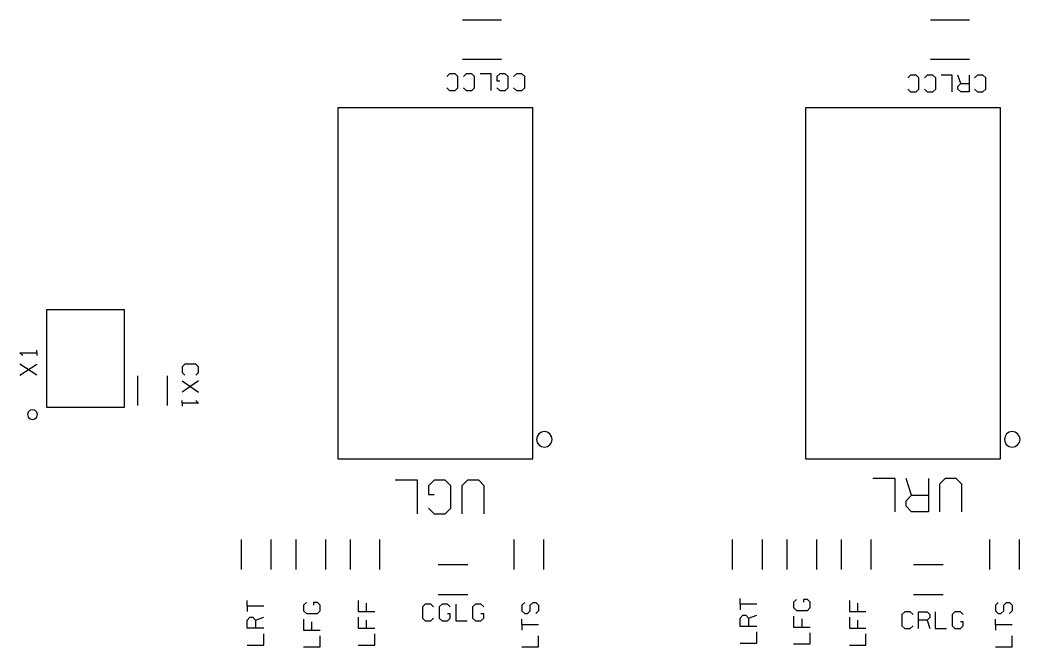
# Model space of a CAD drawing. Extents: x 0.09 to 4.46, y 0.02 to 2.61.
# Drawn here: x 0.092 to 1.102, y 1.976 to 2.608 of the extents above; entities that cross this region are included whole.
import ezdxf

# ---------------------------------------------------------------- set-up
doc = ezdxf.new("R2010")
doc.units = 0
doc.layers.get('0').update_dxf_attribs({"linetype": 'CONTINUOUS'})

msp = doc.modelspace()

# ---------------------------------------------------------------- linework, layer by layer
at = {"color": 0}
for p, q in [((0.578776, 2.60835), (0.539279, 2.60835)), ((1.05127, 2.60835), (1.01183, 2.60835)), ((0.539279, 2.5689), (0.578776, 2.5689)), ((1.01183, 2.5689), (1.05127, 2.5689)), ((0.526258, 2.55404), (0.523492, 2.55126)), ((0.531793, 2.55404), (0.526258, 2.55404)), ((0.534722, 2.55126), (0.531793, 2.55404)), ((0.534722, 2.53999), (0.534722, 2.55126)), ((0.543078, 2.55404), (0.540256, 2.55126)), ((0.548774, 2.55404), (0.543078, 2.55404)), ((0.55154, 2.55126), (0.548774, 2.55404)), ((0.55154, 2.53999), (0.55154, 2.55126)), ((0.56836, 2.55404), (0.557238, 2.55404)), ((0.56836, 2.53722), (0.56836, 2.55404)), ((0.576824, 2.55404), (0.574001, 2.55126)), ((0.574001, 2.55126), (0.574001, 2.5471)), ((0.574001, 2.5471), (0.576824, 2.5471)), ((0.582519, 2.55404), (0.576824, 2.55404)), ((0.585286, 2.55126), (0.582519, 2.55404)), ((0.585286, 2.53999), (0.585286, 2.55126)), ((0.59375, 2.55404), (0.590821, 2.55126)), ((0.599283, 2.55404), (0.59375, 2.55404)), ((0.602106, 2.55126), (0.599283, 2.55404)), ((0.602106, 2.53999), (0.602106, 2.55126)), ((0.991808, 2.55263), (0.98904, 2.54986)), ((0.997504, 2.55263), (0.991808, 2.55263)), ((1.00027, 2.54986), (0.997504, 2.55263)), ((1.00027, 2.53863), (1.00027, 2.54986)), ((1.00873, 2.55263), (1.00597, 2.54986)), ((1.01432, 2.55263), (1.00873, 2.55263)), ((1.0172, 2.54986), (1.01432, 2.55263)), ((1.0172, 2.53863), (1.0172, 2.54986)), ((1.03402, 2.55263), (1.02279, 2.55263)), ((1.03402, 2.53581), (1.03402, 2.55263)), ((1.04248, 2.54432), (1.03971, 2.55263)), ((1.051, 2.55263), (1.051, 2.53581)), ((1.0593, 2.55263), (1.05653, 2.54986)), ((1.065, 2.55263), (1.0593, 2.55263)), ((1.06776, 2.54986), (1.065, 2.55263)), ((1.06776, 2.53863), (1.06776, 2.54986)), ((0.523492, 2.53999), (0.526258, 2.53722)), ((0.526258, 2.53722), (0.531793, 2.53722)), ((0.531793, 2.53722), (0.534722, 2.53999)), ((0.540256, 2.53999), (0.543078, 2.53722)), ((0.543078, 2.53722), (0.548774, 2.53722)), ((0.548774, 2.53722), (0.55154, 2.53999)), ((0.574001, 2.53999), (0.576824, 2.53722)), ((0.576824, 2.53722), (0.582519, 2.53722)), ((0.582519, 2.53722), (0.585286, 2.53999)), ((0.590821, 2.53999), (0.59375, 2.53722)), ((0.59375, 2.53722), (0.599283, 2.53722)), ((0.599283, 2.53722), (0.602106, 2.53999)), ((0.98904, 2.53863), (0.991808, 2.53581)), ((0.991808, 2.53581), (0.997504, 2.53581)), ((0.997504, 2.53581), (1.00027, 2.53863)), ((1.00597, 2.53863), (1.00873, 2.53581)), ((1.00873, 2.53581), (1.01432, 2.53581)), ((1.01432, 2.53581), (1.0172, 2.53863)), ((1.03971, 2.54139), (1.04248, 2.54432)), ((1.03971, 2.53863), (1.03971, 2.54139)), ((1.04248, 2.53581), (1.03971, 2.53863)), ((1.04248, 2.54432), (1.051, 2.54432)), ((1.051, 2.53581), (1.04248, 2.53581)), ((1.05653, 2.53863), (1.0593, 2.53581)), ((1.0593, 2.53581), (1.065, 2.53581)), ((1.065, 2.53581), (1.06776, 2.53863)), ((0.610297, 2.51975), (0.413357, 2.51975)), ((0.413357, 2.51975), (0.413357, 2.16542)), ((0.610297, 2.3425), (0.610297, 2.51975)), ((1.08263, 2.51975), (0.885851, 2.51975)), ((0.885851, 2.51975), (0.885851, 2.16542)), ((1.08263, 2.3425), (1.08263, 2.51975)), ((0.610297, 2.16542), (0.610297, 2.3425)), ((1.08263, 2.16542), (1.08263, 2.3425)), ((0.197754, 2.31597), (0.119032, 2.31597)), ((0.119032, 2.31597), (0.119032, 2.2175)), ((0.197754, 2.26665), (0.197754, 2.31597)), ((0.109321, 2.27235), (0.109321, 2.27513)), ((0.095161, 2.26958), (0.092339, 2.27235)), ((0.092339, 2.27235), (0.109321, 2.27235)), ((0.109321, 2.27235), (0.109321, 2.26958)), ((0.197754, 2.2175), (0.197754, 2.26665)), ((0.092339, 2.24983), (0.109321, 2.26112)), ((0.109321, 2.24983), (0.092339, 2.26112)), ((0.258735, 2.26096), (0.255968, 2.25819)), ((0.255968, 2.25819), (0.255968, 2.2525)), ((0.255968, 2.2525), (0.258735, 2.24972)), ((0.270019, 2.26096), (0.258735, 2.26096)), ((0.272786, 2.25819), (0.270019, 2.26096)), ((0.270019, 2.24972), (0.272786, 2.2525)), ((0.272786, 2.2525), (0.272786, 2.25819)), ((0.211372, 2.21929), (0.211372, 2.24929)), ((0.241374, 2.21929), (0.241374, 2.24929)), ((0.272786, 2.24403), (0.255968, 2.23281)), ((0.255968, 2.24403), (0.272786, 2.23281)), ((0.255968, 2.22168), (0.255968, 2.22444)), ((0.270019, 2.22444), (0.272786, 2.22168)), ((0.100694, 2.21263), (0.099989, 2.21012)), ((0.102485, 2.21446), (0.100694, 2.21263)), ((0.10498, 2.215), (0.102485, 2.21446)), ((0.107476, 2.21446), (0.10498, 2.215)), ((0.109321, 2.21263), (0.107476, 2.21446)), ((0.109863, 2.21012), (0.109321, 2.21263)), ((0.119032, 2.2175), (0.197754, 2.2175)), ((0.272786, 2.22168), (0.255968, 2.22168)), ((0.255968, 2.22168), (0.255968, 2.21875)), ((0.099989, 2.21012), (0.100694, 2.20763)), ((0.100694, 2.20763), (0.102485, 2.20583)), ((0.102485, 2.20583), (0.10498, 2.20529)), ((0.10498, 2.20529), (0.107476, 2.20583)), ((0.107476, 2.20583), (0.109321, 2.20763)), ((0.109321, 2.20763), (0.109863, 2.21012)), ((0.619032, 2.19239), (0.616536, 2.19054)), ((0.622071, 2.19293), (0.619032, 2.19239)), ((0.625, 2.19239), (0.622071, 2.19293)), ((0.622071, 2.19293), (0.622071, 2.19293)), ((0.627658, 2.19054), (0.625, 2.19239)), ((1.09152, 2.19239), (1.08887, 2.19054)), ((1.09446, 2.19293), (1.09152, 2.19239)), ((1.09749, 2.19239), (1.09446, 2.19293)), ((1.09446, 2.19293), (1.09446, 2.19293)), ((1.09999, 2.19054), (1.09749, 2.19239)), ((0.614746, 2.18804), (0.61415, 2.185)), ((0.61415, 2.185), (0.614746, 2.18207)), ((0.616536, 2.19054), (0.614746, 2.18804)), ((0.614746, 2.18207), (0.616536, 2.17947)), ((0.629286, 2.18804), (0.627658, 2.19054)), ((0.627658, 2.17947), (0.629286, 2.18207)), ((0.629883, 2.185), (0.629286, 2.18804)), ((0.629286, 2.18207), (0.629883, 2.185)), ((1.08724, 2.18804), (1.08664, 2.185)), ((1.08664, 2.185), (1.08724, 2.18207)), ((1.08887, 2.19054), (1.08724, 2.18804)), ((1.08724, 2.18207), (1.08887, 2.17947)), ((1.10178, 2.18804), (1.09999, 2.19054)), ((1.09999, 2.17947), (1.10178, 2.18207)), ((1.10238, 2.185), (1.10178, 2.18804)), ((1.10178, 2.18207), (1.10238, 2.185)), ((0.616536, 2.17947), (0.619032, 2.17779)), ((0.619032, 2.17779), (0.622071, 2.17725)), ((0.622071, 2.17725), (0.625, 2.17779)), ((0.622071, 2.17725), (0.622071, 2.17725)), ((0.625, 2.17779), (0.627658, 2.17947)), ((1.08887, 2.17947), (1.09152, 2.17779)), ((1.09152, 2.17779), (1.09446, 2.17725)), ((1.09446, 2.17725), (1.09749, 2.17779)), ((1.09446, 2.17725), (1.09446, 2.17725)), ((1.09749, 2.17779), (1.09999, 2.17947)), ((0.413357, 2.16542), (0.610297, 2.16542)), ((0.885851, 2.16542), (1.08263, 2.16542)), ((0.493761, 2.14378), (0.471246, 2.14378)), ((0.493761, 2.11003), (0.493761, 2.14378)), ((0.510688, 2.14378), (0.504992, 2.13807)), ((0.521918, 2.14378), (0.510688, 2.14378)), ((0.527507, 2.13807), (0.521918, 2.14378)), ((0.544433, 2.14378), (0.538738, 2.13807)), ((0.555718, 2.14378), (0.544433, 2.14378)), ((0.561253, 2.13807), (0.555718, 2.14378)), ((0.976129, 2.14567), (0.953614, 2.14567)), ((0.976129, 2.11193), (0.976129, 2.14567)), ((0.992893, 2.12875), (0.987358, 2.14567)), ((1.00987, 2.14567), (1.00987, 2.11193)), ((1.02669, 2.14567), (1.0211, 2.13997)), ((1.03792, 2.14567), (1.02669, 2.14567)), ((1.04362, 2.13997), (1.03792, 2.14567)), ((0.504992, 2.13807), (0.504992, 2.12956)), ((0.527507, 2.11556), (0.527507, 2.13807)), ((0.538738, 2.13807), (0.538738, 2.11003)), ((0.561253, 2.11003), (0.561253, 2.13807)), ((1.0211, 2.13997), (1.0211, 2.11193)), ((1.04362, 2.11193), (1.04362, 2.13997)), ((0.504992, 2.12956), (0.510688, 2.12956)), ((0.987358, 2.12321), (0.992893, 2.12875)), ((0.987358, 2.11751), (0.987358, 2.12321)), ((0.992893, 2.12875), (1.00987, 2.12875)), ((0.504992, 2.11556), (0.510688, 2.11003)), ((0.521918, 2.11003), (0.527507, 2.11556)), ((0.992893, 2.11193), (0.987358, 2.11751)), ((1.00987, 2.11193), (0.992893, 2.11193)), ((0.510688, 2.11003), (0.521918, 2.11003)), ((0.315701, 2.08388), (0.315701, 2.05387)), ((0.345703, 2.08388), (0.345703, 2.05387)), ((0.370822, 2.08388), (0.370822, 2.05387)), ((0.400825, 2.08388), (0.400825, 2.05387)), ((0.425999, 2.05387), (0.425999, 2.08388)), ((0.455946, 2.05387), (0.455946, 2.08388)), ((0.591254, 2.08388), (0.591254, 2.05387)), ((0.621257, 2.08388), (0.621257, 2.05387)), ((0.811794, 2.08388), (0.811794, 2.05387)), ((0.841797, 2.08388), (0.841797, 2.05387)), ((0.866971, 2.08388), (0.866971, 2.05387)), ((0.896918, 2.08388), (0.896918, 2.05387)), ((0.921929, 2.05387), (0.921929, 2.08388)), ((0.951932, 2.05387), (0.951932, 2.08388)), ((1.07167, 2.08388), (1.07167, 2.05387)), ((1.10167, 2.08388), (1.10167, 2.05387)), ((0.544596, 2.05832), (0.514594, 2.05832)), ((1.02485, 2.05832), (0.994846, 2.05832)), ((0.321669, 2.01682), (0.321669, 2.02251)), ((0.381674, 2.02056), (0.378743, 2.01779)), ((0.392904, 2.02056), (0.388618, 2.02056)), ((0.388618, 2.02056), (0.388618, 2.01779)), ((0.395671, 2.01779), (0.392904, 2.02056)), ((0.433865, 2.02251), (0.433865, 2.01124)), ((0.544596, 2.02832), (0.514594, 2.02832)), ((0.602106, 2.02056), (0.599283, 2.01779)), ((0.607639, 2.01779), (0.610568, 2.02056)), ((0.610568, 2.02056), (0.613336, 2.02056)), ((0.613336, 2.02056), (0.616103, 2.01779)), ((0.819715, 2.01887), (0.819715, 2.02447)), ((0.876519, 2.0236), (0.873753, 2.02083)), ((0.873753, 2.02083), (0.873753, 2.01531)), ((0.887804, 2.0236), (0.883626, 2.0236)), ((0.883626, 2.0236), (0.883626, 2.02083)), ((0.890571, 2.02083), (0.887804, 2.0236)), ((0.890571, 2.01531), (0.890571, 2.02083)), ((0.930012, 2.02251), (0.930012, 2.01124)), ((1.02485, 2.02832), (0.994846, 2.02832)), ((1.0804, 2.02056), (1.07764, 2.01779)), ((1.0861, 2.01779), (1.08887, 2.02056)), ((1.08887, 2.02056), (1.09169, 2.02056)), ((1.09169, 2.02056), (1.09446, 2.01779)), ((0.338596, 2.01682), (0.321669, 2.01682)), ((0.321669, 2.01682), (0.321669, 2.01124)), ((0.378743, 2.01779), (0.378743, 2.0121)), ((0.378743, 2.0121), (0.381674, 2.00933)), ((0.392904, 2.00933), (0.395671, 2.0121)), ((0.395671, 2.0121), (0.395671, 2.01779)), ((0.433865, 2.01124), (0.442383, 2.01124)), ((0.442383, 2.01124), (0.442383, 2.01975)), ((0.442383, 2.01124), (0.450846, 2.01124)), ((0.501682, 2.01887), (0.498915, 2.01594)), ((0.498915, 2.01594), (0.498915, 2.00472)), ((0.507379, 2.01887), (0.501682, 2.01887)), ((0.510146, 2.01594), (0.507379, 2.01887)), ((0.518608, 2.01887), (0.515679, 2.01594)), ((0.515679, 2.01594), (0.515679, 2.00472)), ((0.524143, 2.01887), (0.518608, 2.01887)), ((0.526964, 2.01594), (0.524143, 2.01887)), ((0.532661, 2.01887), (0.532661, 2.00196)), ((0.552354, 2.01887), (0.549425, 2.01594)), ((0.549425, 2.01594), (0.549425, 2.00472)), ((0.557943, 2.01887), (0.552354, 2.01887)), ((0.56071, 2.01594), (0.557943, 2.01887)), ((0.599283, 2.01779), (0.599283, 2.0121)), ((0.599283, 2.0121), (0.602106, 2.00933)), ((0.604872, 2.00933), (0.607639, 2.0121)), ((0.607639, 2.0121), (0.607639, 2.01779)), ((0.616103, 2.0121), (0.613336, 2.00933)), ((0.616103, 2.01779), (0.616103, 2.0121)), ((0.836643, 2.01887), (0.819715, 2.01887)), ((0.819715, 2.01887), (0.819715, 2.01318)), ((0.873753, 2.01531), (0.876519, 2.01238)), ((0.876519, 2.01238), (0.887804, 2.01238)), ((0.887804, 2.01238), (0.890571, 2.01531)), ((0.930012, 2.01124), (0.938476, 2.01124)), ((0.938476, 2.01124), (0.938476, 2.01975)), ((0.938476, 2.01124), (0.946832, 2.01124)), ((0.985949, 2.01096), (0.983182, 2.00819)), ((0.991536, 2.01096), (0.985949, 2.01096)), ((0.994467, 2.00819), (0.991536, 2.01096)), ((1, 1.99403), (1, 2.01096)), ((1, 2.01096), (1.00846, 2.01096)), ((1.00846, 2.01096), (1.01123, 2.00819)), ((1.01682, 2.01096), (1.01682, 1.99403)), ((1.03651, 2.01096), (1.03375, 2.00819)), ((1.04221, 2.01096), (1.03651, 2.01096)), ((1.04498, 2.00819), (1.04221, 2.01096)), ((1.07764, 2.01779), (1.07764, 2.0121)), ((1.07764, 2.0121), (1.0804, 2.00933)), ((1.08317, 2.00933), (1.0861, 2.0121)), ((1.0861, 2.0121), (1.0861, 2.01779)), ((1.09446, 2.0121), (1.09169, 2.00933)), ((1.09446, 2.01779), (1.09446, 2.0121)), ((0.321669, 2.00276), (0.324599, 2.00553)), ((0.321669, 1.99447), (0.321669, 2.00276)), ((0.324599, 2.00553), (0.327365, 2.00553)), ((0.327365, 2.00553), (0.330132, 2.00276)), ((0.330132, 2.00276), (0.338596, 2.00553)), ((0.330132, 2.00276), (0.330132, 1.99447)), ((0.378743, 2.00364), (0.378743, 1.99235)), ((0.381674, 2.00933), (0.392904, 2.00933)), ((0.387207, 1.99235), (0.387207, 2.00082)), ((0.433865, 2.00553), (0.433865, 1.99447)), ((0.442383, 1.99447), (0.442383, 2.00276)), ((0.498915, 2.00472), (0.501682, 2.00196)), ((0.501682, 2.00196), (0.507379, 2.00196)), ((0.507379, 2.00196), (0.510146, 2.00472)), ((0.515679, 2.00472), (0.518608, 2.00196)), ((0.518608, 2.00196), (0.524143, 2.00196)), ((0.526964, 2.009), (0.524143, 2.009)), ((0.524143, 2.00196), (0.526964, 2.00472)), ((0.526964, 2.00472), (0.526964, 2.009)), ((0.532661, 2.00196), (0.543892, 2.00196)), ((0.549425, 2.00472), (0.552354, 2.00196)), ((0.552354, 2.00196), (0.557943, 2.00196)), ((0.56071, 2.009), (0.557943, 2.009)), ((0.557943, 2.00196), (0.56071, 2.00472)), ((0.56071, 2.00472), (0.56071, 2.009)), ((0.599283, 1.99804), (0.599283, 2.00364)), ((0.602106, 2.00933), (0.604872, 2.00933)), ((0.819715, 2.00472), (0.822483, 2.00765)), ((0.819715, 1.99636), (0.819715, 2.00472)), ((0.822483, 2.00765), (0.825412, 2.00765)), ((0.825412, 2.00765), (0.828179, 2.00472)), ((0.828179, 2.00472), (0.836643, 2.00765)), ((0.828179, 2.00472), (0.828179, 1.99636)), ((0.873753, 2.00678), (0.873753, 1.99556)), ((0.882215, 1.99556), (0.882215, 2.00401)), ((0.930012, 2.00553), (0.930012, 1.99447)), ((0.938476, 1.99447), (0.938476, 2.00276)), ((0.983182, 2.00819), (0.983182, 1.99696)), ((1.00846, 2.0025), (1, 2.0025)), ((1.01123, 2.00526), (1.00846, 2.0025)), ((1.00846, 2.0025), (1.01123, 1.99403)), ((1.01123, 2.00819), (1.01123, 2.00526)), ((1.03375, 2.00819), (1.03375, 1.99696)), ((1.04498, 2.00108), (1.04221, 2.00108)), ((1.04498, 1.99696), (1.04498, 2.00108)), ((1.07764, 1.99804), (1.07764, 2.00364)), ((1.0804, 2.00933), (1.08317, 2.00933)), ((0.338596, 1.99447), (0.321669, 1.99447)), ((0.378743, 1.99235), (0.387207, 1.99235)), ((0.387207, 1.99235), (0.395671, 1.99235)), ((0.433865, 1.99447), (0.442383, 1.99447)), ((0.442383, 1.99447), (0.450846, 1.99447)), ((0.616103, 1.99804), (0.599283, 1.99804)), ((0.599283, 1.99804), (0.599283, 1.99235)), ((0.836643, 1.99636), (0.819715, 1.99636)), ((0.836643, 1.97944), (0.836643, 1.99067)), ((0.873753, 1.99556), (0.882215, 1.99556)), ((0.882215, 1.99556), (0.890571, 1.99556)), ((0.890571, 1.97862), (0.890571, 1.98986)), ((0.930012, 1.99447), (0.938476, 1.99447)), ((0.938476, 1.99447), (0.946832, 1.99447)), ((0.983182, 1.99696), (0.985949, 1.99403)), ((0.985949, 1.99403), (0.991536, 1.99403)), ((0.991536, 1.99403), (0.994467, 1.99696)), ((1.01682, 1.99403), (1.02805, 1.99403)), ((1.03375, 1.99696), (1.03651, 1.99403)), ((1.03651, 1.99403), (1.04221, 1.99403)), ((1.04221, 1.99403), (1.04498, 1.99696)), ((1.09446, 1.99804), (1.07764, 1.99804)), ((1.07764, 1.99804), (1.07764, 1.99235)), ((0.338596, 1.97749), (0.338596, 1.98876)), ((0.395671, 1.97553), (0.395671, 1.98682)), ((0.450846, 1.97749), (0.450846, 1.98876)), ((0.616103, 1.97553), (0.616103, 1.98682)), ((0.946832, 1.97749), (0.946832, 1.98876)), ((1.09446, 1.97553), (1.09446, 1.98682)), ((0.321669, 1.97749), (0.338596, 1.97749)), ((0.378743, 1.97553), (0.395671, 1.97553)), ((0.433865, 1.97749), (0.450846, 1.97749)), ((0.599283, 1.97553), (0.616103, 1.97553)), ((0.819715, 1.97944), (0.836643, 1.97944)), ((0.873753, 1.97862), (0.890571, 1.97862)), ((0.930012, 1.97749), (0.946832, 1.97749)), ((1.07764, 1.97553), (1.09446, 1.97553))]:
    msp.add_line(p, q, dxfattribs=at)

doc.saveas('drawing.dxf')
